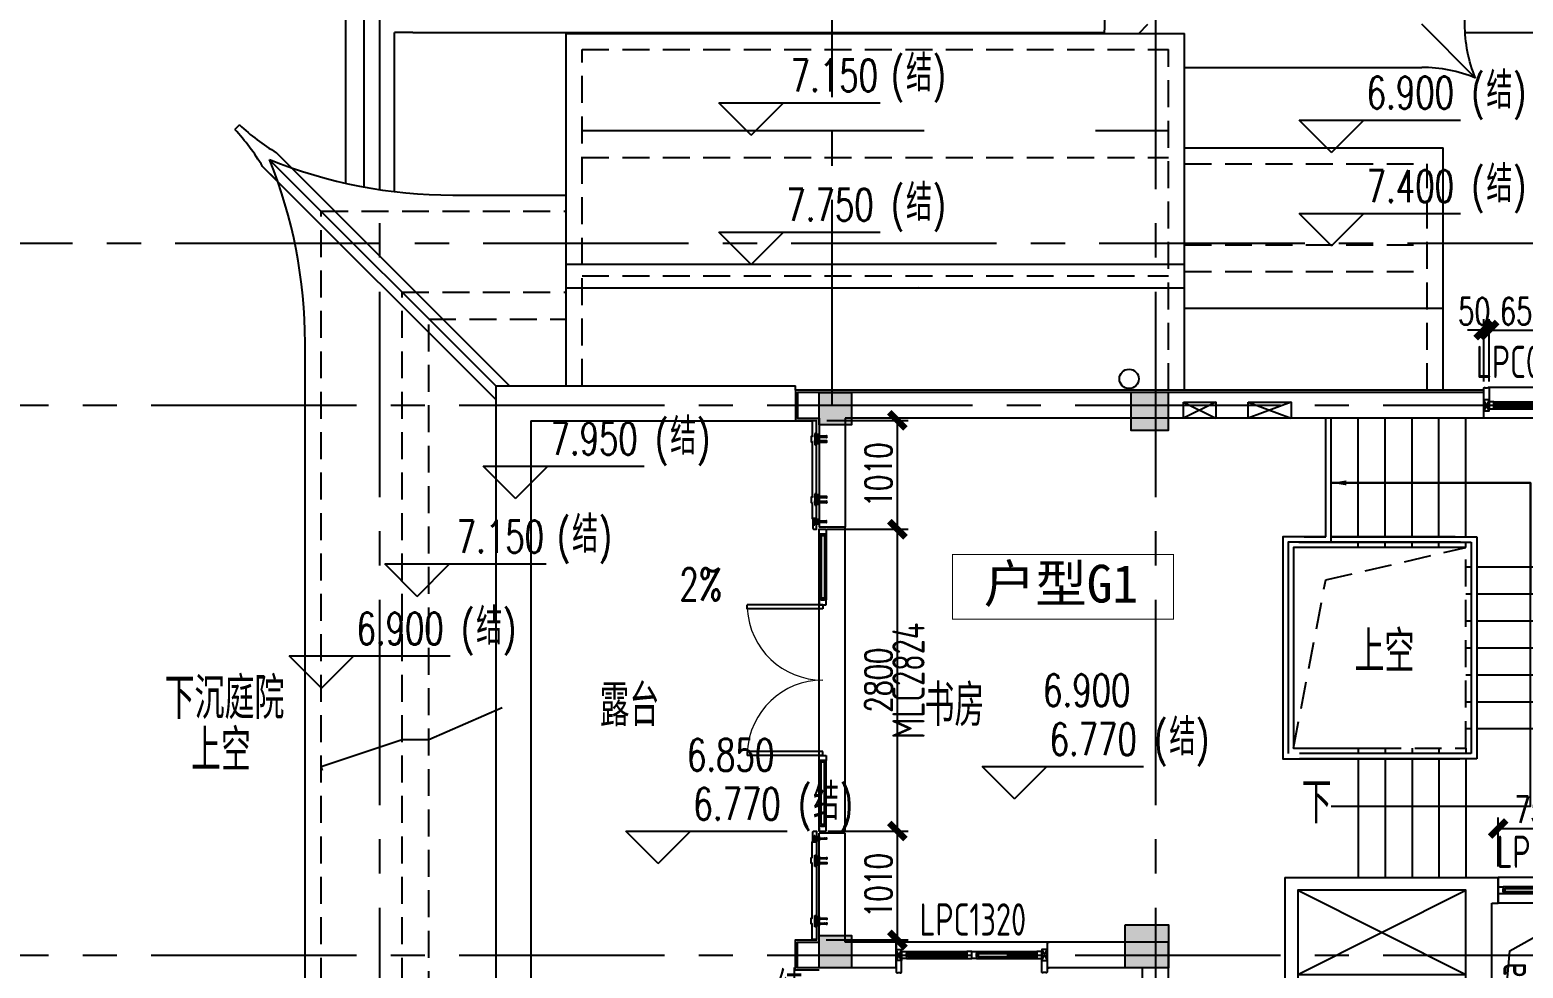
# Model space of a CAD drawing. Extents: x 296441 to 853063, y 459050 to 1117990.
# Drawn here: x 605456 to 619309, y 573105 to 581810 of the extents above; entities that cross this region are included whole.
import ezdxf
from ezdxf.enums import TextEntityAlignment as Align

# ---------------------------------------------------------------- set-up
doc = ezdxf.new("R2010")
doc.units = 0
doc.header["$LTSCALE"] = 1000
for name, pattern in [('14-GRID$0$CENTER2', [28.575, 19.05, -3.175, 3.175, -3.175]), ('B-ROOF01$0$F1-OTLN-ROOF$0$HIDDEN', [0.375, 0.25, -0.125]), ('CENTER', [50.8, 31.75, -6.35, 6.35, -6.35]), ('DASH', [0.35, 0.25, -0.1]), ('DOTE', [2.42, 2, -0.2, 0.02, -0.2]), ('E1-FL02$0$HIDDEN', [0.375, 0.25, -0.125]), ('G-FL03$0$$0$HIDDEN', [0.375, 0.25, -0.125]), ('G-FL03$0$$0$HIDDEN2', [4.7625, 3.175, -1.5875]), ('HIDDEN', [0.375, 0.25, -0.125])]:
    doc.linetypes.add(name, pattern=pattern)
for name, color, linetype in [('0-COL-H1', 170, 'Continuous'), ('14-GRID$0$G-GRID', 9, '14-GRID$0$CENTER2'), ('14-name$0$A-ANNO-IDEN', 2, 'Continuous'), ('5PJ(配件)', 13, 'Continuous'), ('8XX(虚线)', 8, 'DASH'), ('A-FL01$0$G-FL01$0$A-OVLK', 140, 'Continuous'), ('A-FL01$0$G-FL01$0$A-SECT-WIND', 155, 'Continuous'), ('A-FL01$0$G-FL01$0$A-SECT-WOOD', 17, 'Continuous'), ('A-ROOF', 2, 'Continuous'), ('A-SECT-FNSH', 6, 'Continuous'), ('A-SLAB-OTLN', 144, 'HIDDEN'), ('D-PLAN-ROOF$0$A-ROOF', 2, 'Continuous'), ('D-TEXT-FL01-mi$0$A-ROOM-IDEN', 4, 'Continuous'), ('D-TEXT-FL01-mi$0$A-WIND-IDEN', 33, 'Continuous'), ('DIM_ELEV', 3, 'Continuous'), ('DIM_SYMB', 3, 'Continuous'), ('DZ-TEXT-FL01$0$A-ROOM-IDEN', 4, 'Continuous'), ('E1-FL02$0$A-HOLE', 211, 'Continuous'), ('E1-FL02$0$A-STRS', 4, 'Continuous'), ('G-FL01$0$A-FIXT', 162, 'Continuous'), ('G-FL01$0$A-HOLE', 211, 'Continuous'), ('G-FL03$0$$0$A-DOOR', 4, 'Continuous'), ('G-FL03$0$$0$A-FLOR', 23, 'Continuous'), ('G-FL03$0$$0$A-OVLK', 140, 'Continuous'), ('G-FL03$0$$0$A-ROOF', 2, 'Continuous'), ('G-FL03$0$$0$A-SECT-FNSH', 6, 'Continuous'), ('G-FL03$0$$0$A-SECT-WIND', 155, 'Continuous'), ('G-FL03$0$$0$A-SLAB-OTLN', 144, 'G-FL03$0$$0$HIDDEN'), ('G-FL03$0$$1$A-SECT-WOOD', 17, 'Continuous'), ('G-FL03$0$A-ANNO-ARRW', 2, 'Continuous'), ('G-FL03$0$A-HRAL', 5, 'Continuous'), ('G-FL03$0$A-STRS', 4, 'Continuous'), ('G1-FL02$0$A-HOLE-ELEC', 224, 'Continuous'), ('M-暖通提建筑', 3, 'Continuous'), ('menchuangtao1$0$A-DETL-STONE', 42, 'Continuous'), ('menchuangtao1$0$A-WALL', 1, 'Continuous'), ('menchuangtao1$0$A_CUR_FRAME', 112, 'Continuous'), ('PUB_TEXT', 7, 'Continuous'), ('WALL', 242, 'Continuous'), ('ZT0_默认图层-----PM、LM、DY、JD', 7, 'Continuous'), ('ZT1_Dim---标注---PM、LM、DY、JD', 252, 'Continuous'), ('ZT3_辅材--五金件-------------JD', 13, 'Continuous')]:
    doc.layers.add(name, color=color, linetype=linetype)
doc.layers.add('G-FL03$0$$0$ENTR-DETL-P$0$A-ANNO-NPLT', color=215, linetype='Continuous', plot=False)
doc.styles.add('14-name$0$GOA_03_黑体_1.00', font='simhei.ttf')
doc.styles.add('14-name$0$GOA_04_COMPLEX_1.00', font='complex.shx')
doc.styles.add('_TCH_DIM', font='SIMPLEX', dxfattribs={"bigfont": 'GBCBIG'})
doc.styles.get("Standard").update_dxf_attribs({"font": 'gbenor.shx', "bigfont": 'gbcbig.shx'})
doc.styles.add('ZT-DIMSTYLE', font='ROMANS.shx', dxfattribs={"width": 0.7, "bigfont": 'CHINESE.shx'})
doc.styles.add('ZT_文字标注', font='ROMANS.shx', dxfattribs={"width": 0.7, "bigfont": '@1chinese.shx'})
doc.dimstyles.new('ZT-DIM100', dxfattribs={"dimscale": 100, "dimtxt": 2.5, "dimasz": 1.5, "dimexe": 1, "dimexo": 1, "dimgap": 0.5, "dimtad": 1, "dimdec": 0, "dimdsep": 46, "dimtxsty": 'ZT-DIMSTYLE', "dimblk": 'ARCHTICK', "dimcen": 2.5, "dimclrd": 175, "dimclre": 175, "dimclrt": 7, "dimazin": 2, "dimtfac": 1, "dimtix": 1, "dimtmove": 2, "dimatfit": 3, "dimfxl": 0, "dimarcsym": 0})

# ---------------------------------------------------------------- blocks, each defined once
blk = doc.blocks.new('QWEFRF')
at = {"layer": 'DIM_ELEV'}
for p, q in [((761994, 421827), (761694, 422127)), ((761694, 422127), (763190, 422127)), ((761994, 421827), (762294, 422127)), ((767378, 421667), (767078, 421967)), ((767078, 421967), (768574, 421967)), ((767378, 421667), (767678, 421967)), ((767378, 420799), (767078, 421099)), ((767078, 421099), (768574, 421099)), ((767378, 420799), (767678, 421099)), ((761994, 420627), (761694, 420927)), ((761694, 420927), (763190, 420927)), ((761994, 420627), (762294, 420927)), ((759806, 418457), (759506, 418757)), ((759506, 418757), (761002, 418757)), ((759806, 418457), (760106, 418757)), ((758896, 417548), (758596, 417848)), ((758596, 417848), (760092, 417848)), ((758896, 417548), (759196, 417848)), ((758006, 416695), (757706, 416995)), ((757706, 416995), (759202, 416995)), ((758006, 416695), (758306, 416995)), ((764436, 415668), (764136, 415968)), ((764136, 415968), (765632, 415968)), ((764436, 415668), (764736, 415968)), ((761132, 415068), (760832, 415368)), ((760832, 415368), (762328, 415368)), ((761132, 415068), (761432, 415368))]:
    blk.add_line(p, q, dxfattribs=at)
at = {"layer": 'D-TEXT-FL01-mi$0$A-ROOM-IDEN'}
for s, height, p in [('上空', 385.8, (767591, 416842)), ('下沉庭院', 385.8, (756552, 416410)), ('露台', 385.8, (760587, 416343)), ('书房', 385.8, (763602, 416343)), ('下', 386, (767102, 415440))]:
    blk.add_text(s, height=height, dxfattribs=at).set_placement(p)
at = {"layer": 'D-TEXT-FL01-mi$0$A-WIND-IDEN', "color": 2, "width": 0.8}
for s, p in [('LPC0615a', (768718, 419573)), ('LPC0716a', (768909, 415028)), ('LPC1320', (763556, 414400))]:
    blk.add_text(s, height=300, dxfattribs=at).set_placement(p)
at = {"layer": 'D-TEXT-FL01-mi$0$A-WIND-IDEN', "width": 0.8}
blk.add_text('MLC2824', height=300, rotation=90, dxfattribs=at).set_placement((763603, 416223))
at = {"layer": 'D-TEXT-FL01-mi$0$A-WIND-IDEN', "color": 2, "width": 0.8}
blk.add_text('LPC0716a', height=300, rotation=90, dxfattribs=at).set_placement((769183, 413013))
at = {"layer": 'PUB_TEXT', "style": '_TCH_DIM', "width": 0.705882}
for s, height, p in [('(', 298, (763290, 422232)), (')', 298, (763676, 422232)), ('7.150', 297.5, (762360, 422232)), ('(', 298, (768674, 422072)), (')', 298, (769060, 422072)), ('6.900', 297.5, (767704, 422072)), ('7.400', 297.5, (767704, 421204)), ('(', 298, (768674, 421204)), (')', 298, (769060, 421204)), ('7.750', 297.5, (762320, 421032)), ('(', 298, (763290, 421032)), (')', 298, (763676, 421032)), ('(', 298, (761102, 418862)), (')', 298, (761488, 418862)), ('7.950', 297.5, (760132, 418862)), ('7.150', 297.5, (759262, 417953)), ('(', 298, (760192, 417953)), (')', 298, (760578, 417953)), ('(', 298, (759302, 417100)), (')', 298, (759688, 417100)), ('6.900', 297.5, (758332, 417100)), ('6.900', 297.5, (764702, 416528)), ('6.770', 297.5, (764762, 416073)), ('(', 298, (765732, 416073)), (')', 298, (766118, 416073)), ('6.850', 297.5, (761398, 415928)), ('6.770', 297.5, (761458, 415473)), ('(', 298, (762428, 415473)), (')', 298, (762814, 415473))]:
    blk.add_text(s, height=height, dxfattribs=at).set_placement(p)
at = {"layer": 'PUB_TEXT', "style": '_TCH_DIM'}
for p in [(763430, 422232), (768814, 422072), (768814, 421204), (763430, 421032), (761242, 418862), (760332, 417953), (759442, 417100), (765872, 416073), (762568, 415473), (762228, 413733)]:
    blk.add_text('结', height=338, dxfattribs=at).set_placement(p)
blk = doc.blocks.new('menchuangtao1')
at = {"layer": 'menchuangtao1$0$A-DETL-STONE'}
blk.add_lwpolyline([(-10, -52), (-10, -159, -0.471625), (-15, -162, -0.528396), (-19, -165, 0.241692), (-51, -165, -0.528396), (-55, -162, -0.471625), (-60, -159), (-60, -52)], format="xyb", close=True, dxfattribs=at)
at = {"layer": 'menchuangtao1$0$A-WALL'}
for p, q in [((-10, 120), (-10, -120)), ((-10, 120), (10, 120)), ((-10, -120), (10, -120))]:
    blk.add_line(p, q, dxfattribs=at)
at = {"layer": 'menchuangtao1$0$A_CUR_FRAME'}
for p, q in [((-60, -52), (-10, 52)), ((-60, 52), (-10, -52))]:
    blk.add_line(p, q, dxfattribs=at)
blk.add_lwpolyline([(-10, -52), (-10, 52), (-60, 52), (-60, -52)], close=True, dxfattribs=at)
blk = doc.blocks.new('G-FL03$0$$0$1400-door')
for p, q in [((0, 0), (0, -700)), ((0, 0), (38, 0)), ((38, 0), (38, -700)), ((1363, 0), (1363, -700)), ((1400, 0), (1363, 0)), ((1400, 0), (1400, -700)), ((38, -700), (0, -700)), ((1363, -700), (1400, -700))]:
    blk.add_line(p, q)
at = {"lineweight": 13}
for centre, start, end in [((-1, 0), 273.1434, 359.9695), ((1401, 0), 180.0305, 266.8566)]:
    blk.add_arc(centre, 701, start, end, dxfattribs=at)
blk = doc.blocks.new('cgc')
at = {"layer": 'A-FL01$0$G-FL01$0$A-OVLK', "extrusion": (2.78234e-21, 2.27195e-05, 1)}
for p, q in [((221443, 260768), (220693, 260768)), ((221443, 260528), (220693, 260528))]:
    blk.add_line(p, q, dxfattribs=at)
at = {"layer": 'A-FL01$0$G-FL01$0$A-SECT-WIND', "extrusion": (2.78234e-21, 2.27195e-05, 1)}
for p, q in [((221398, 260680), (220738, 260680)), ((221398, 260615), (220738, 260615)), ((221383, 260663), (220753, 260663)), ((221383, 260633), (220753, 260633))]:
    blk.add_line(p, q, dxfattribs=at)
at = {"layer": 'A-FL01$0$G-FL01$0$A-SECT-WOOD', "extrusion": (2.78234e-21, 2.27195e-05, 1), "elevation": 4}
for points in [[(220693, 260680), (220738, 260680), (220738, 260615), (220693, 260615)], [(220753, 260663), (220753, 260633), (220738, 260633), (220738, 260663)], [(221383, 260663), (221383, 260633), (221398, 260633), (221398, 260663)], [(221443, 260680), (221398, 260680), (221398, 260615), (221443, 260615)]]:
    blk.add_lwpolyline(points, close=True, dxfattribs=at)
blk = doc.blocks.new('ly')
at = {"layer": 'G-FL01$0$A-FIXT'}
for p, q in [((-252467, -96787), (-250907, -96007)), ((-252467, -96007), (-250907, -96787))]:
    blk.add_line(p, q, dxfattribs=at)
blk.add_lwpolyline([(-252467, -96787), (-250907, -96787), (-250907, -96007), (-252467, -96007)], close=True, dxfattribs=at)
blk = doc.blocks.new('ZT_钢膨胀螺栓_M10X95')
at = {"layer": 'ZT3_辅材--五金件-------------JD', "color": 1, "linetype": 'DOTE', "ltscale": 5}
blk.add_line((-27, 0), (82, 0), dxfattribs=at)
at = {"layer": 'ZT3_辅材--五金件-------------JD'}
for p, q in [((-17, 5), (-19, 4)), ((-19, -4), (-19, 4)), ((-13, 4), (-18, 4)), ((-13, 5), (-17, 5)), ((-17, 5), (-17, -5)), ((-16, 5), (-16, -5)), ((-14, 5), (-14, -5)), ((-13, -7), (-13, 7)), ((-5, 9), (-12, 9)), ((-5, 5), (-12, 5)), ((-5, -9), (-5, 9)), ((-2, 1), (-5, 0)), ((-2, 0), (-5, -1)), ((0, 5), (55, 5)), ((55, 5), (55, -5)), ((57, 4), (55, 4)), ((57, 1), (55, 1)), ((57, 5), (72, 7)), ((57, -5), (57, 5)), ((72, 0), (61, 0)), ((72, 7), (75, 7)), ((72, 7), (72, 0)), ((76, 6), (76, -6)), ((-17, -5), (-19, -4)), ((-13, -4), (-18, -4)), ((-13, -5), (-17, -5)), ((-5, -5), (-12, -5)), ((-5, -9), (-12, -9)), ((55, -5), (0, -5)), ((57, -1), (55, -1)), ((57, -4), (55, -4)), ((72, -7), (57, -5)), ((61, 0), (72, 0)), ((72, 0), (72, -7)), ((75, -7), (72, -7))]:
    blk.add_line(p, q, dxfattribs=at)
for centre, radius, start, end in [((-7, 7), 5.58, 155.5673, 204.4327), ((9, 0), 21.6, 167.6432, 192.3568), ((60, 0), 1.04, 23.5782, 336.4218), ((75, 6), 1, 0, 97.412), ((-7, -7), 5.58, 155.5673, 204.4327), ((75, -6), 1, 262.588, 0)]:
    blk.add_arc(centre, radius, start, end, dxfattribs=at)
at = {"layer": 'Defpoints', "color": 250, "style": 'ZT_文字标注', "width": 0.7}
for s, p in [('M10', (-9, 7)), ('95', (-9, -6))]:
    blk.add_text(s, height=1.5, rotation=90, dxfattribs=at).set_placement(p, align=Align.MIDDLE)
blk = doc.blocks.new('*U2473')
at = {"layer": 'ZT3_辅材--五金件-------------JD', "rotation": 270}
blk.add_blockref('ZT_钢膨胀螺栓_M10X95', (0, 0), dxfattribs=at)
blk = doc.blocks.new('L形挂件')
at = {"layer": '8XX(虚线)', "ltscale": 25}
h = blk.add_hatch(dxfattribs=at)
h.set_pattern_fill('AR-SAND', color=256, scale=0.05, style=0)
h.set_pattern_definition([(52.5, (-25.0006, -59.7017), (2.44707, -0.08), [0, -1.9304, 0, -2.159, 0, -2.06375]), (82.5, (-25.0006, -59.7017), (3.58413, 2.24762), [0, -1.0414, 0, -1.7399, 0, -0.66675]), (122.5, (-25.0006, -61.2638), (0.00719, 3.95496), [0, -0.635, 0, -2.286, 0, -2.9845]), (132.5, (-25.0006, -61.2638), (1.11465, 3.81778), [0, -0.3175, 0, -1.4986, 0, -1.7145])])
edge = h.paths.add_edge_path()
edge.add_line((-34, -30), (-41, -30))
edge.add_line((-41, -30), (-41, -60))
edge.add_line((-41, -60), (-40, -60))
edge.add_line((-40, -60), (-40, -41))
edge.add_arc((-38, -41), 1.2, 90, 180, ccw=False)
edge.add_line((-38, -40), (-34, -40))
edge.add_line((-34, -40), (-34, -30))
edge = h.paths.add_edge_path()
edge.add_line((-41, -90), (-34, -90))
edge.add_line((-34, -90), (-34, -80))
edge.add_line((-34, -80), (-38, -80))
edge.add_arc((-38, -79), 1.2, -180, -90, ccw=False)
edge.add_line((-40, -79), (-40, -60))
edge.add_line((-40, -60), (-41, -60))
edge.add_line((-41, -60), (-41, -90))
h = blk.add_hatch(dxfattribs=at)
h.set_pattern_fill('AR-SAND', color=256, scale=0.05, angle=180, style=0)
h.set_pattern_definition([(52.5, (-25.0006, -104.7017), (2.44707, -0.08), [0, -1.9304, 0, -2.159, 0, -2.06375]), (82.5, (-25.0006, -104.7017), (3.58413, 2.24762), [0, -1.0414, 0, -1.7399, 0, -0.66675]), (122.5, (-25.0006, -106.2638), (0.00719, 3.95496), [0, -0.635, 0, -2.286, 0, -2.9845]), (132.5, (-25.0006, -106.2638), (1.11465, 3.81778), [0, -0.3175, 0, -1.4986, 0, -1.7145])])
edge = h.paths.add_edge_path()
edge.add_line((-41, -135), (-34, -135))
edge.add_line((-34, -135), (-34, -125))
edge.add_line((-34, -125), (-38, -125))
edge.add_arc((-38, -124), 1.2, -180, -90, ccw=False)
edge.add_line((-40, -124), (-40, -105))
edge.add_line((-40, -105), (-41, -105))
edge.add_line((-41, -105), (-41, -135))
edge = h.paths.add_edge_path()
edge.add_line((-34, -75), (-41, -75))
edge.add_line((-41, -75), (-41, -105))
edge.add_line((-41, -105), (-40, -105))
edge.add_line((-40, -105), (-40, -86))
edge.add_arc((-38, -86), 1.2, 90, 180, ccw=False)
edge.add_line((-38, -85), (-34, -85))
edge.add_line((-34, -85), (-34, -75))
at = {"color": 1, "linetype": 'CENTER', "ltscale": 10}
for p, q in [((40, -60), (-50, -60)), ((40, -60), (-50, -60)), ((40, -105), (-50, -105)), ((40, -105), (-50, -105))]:
    blk.add_line(p, q, dxfattribs=at)
at = {"color": 8}
for p, q in [((-41, -30), (-34, -30)), ((-41, -75), (-34, -75))]:
    blk.add_line(p, q, dxfattribs=at)
at = {"layer": '5PJ(配件)'}
for p, q in [((-40, -111), (-40, -86)), ((-40, -124), (-40, -111)), ((-38, -85), (-25, -85)), ((-25, -125), (-38, -125)), ((-36, -125), (-36, -85)), ((-4, -80), (-4, -40))]:
    blk.add_line(p, q, dxfattribs=at)
for points in [[(-25, -40), (0, -40)], [(0, -40), (0, -80), (-25, -80)], [(-25, -85), (0, -85), (0, -125)], [(0, -125), (-25, -125)]]:
    blk.add_lwpolyline(points, dxfattribs=at)
for centre, start, end in [((-38, -86), 90, 180), ((-38, -124), 180, 270)]:
    blk.add_arc(centre, 1.2, start, end, dxfattribs=at)
at = {"layer": '8XX(虚线)', "ltscale": 25}
for p, q in [((-41, -90), (-41, -30)), ((-41, -135), (-41, -75)), ((-34, -90), (-41, -90)), ((-34, -135), (-41, -135)), ((-34, -30), (-34, -40)), ((-34, -75), (-34, -85)), ((-34, -80), (-34, -90)), ((-34, -125), (-34, -135))]:
    blk.add_line(p, q, dxfattribs=at)
at = {"layer": '8XX(虚线)', "linetype": 'Continuous', "ltscale": 25}
for p, q in [((-40, -66), (-40, -41)), ((-40, -79), (-40, -66)), ((-38, -40), (-25, -40)), ((-25, -80), (-38, -80)), ((-36, -80), (-36, -40))]:
    blk.add_line(p, q, dxfattribs=at)
at = {"layer": '8XX(虚线)', "linetype": 'DASH', "ltscale": 25}
blk.add_line((-4, -125), (-4, -85), dxfattribs=at)
for centre, start, end in [((-38, -41), 90, 180), ((-38, -79), 180, 270)]:
    blk.add_arc(centre, 1.2, start, end, dxfattribs=at)
at = {"layer": 'ZT3_辅材--五金件-------------JD', "rotation": 90}
for p in [(-4, -60), (-4, -105)]:
    blk.add_blockref('*U2473', p, dxfattribs=at)
blk = doc.blocks.new('20180521.08271243')
at = {"layer": '8XX(虚线)', "ltscale": 25}
h = blk.add_hatch(dxfattribs=at)
h.set_pattern_fill('AR-SAND', color=256, scale=0.05, angle=360, style=0)
h.set_pattern_definition([(232.5, (-292719.11, -161804.6666), (-2.447066187, 0.080001565), [0, -1.9304, 0, -2.159, 0, -2.06375]), (262.5, (-292719.11, -161804.6666), (-3.584125503, -2.247616416), [0, -1.0414, 0, -1.7399, 0, -0.66675]), (302.5, (-292719.11, -161803.1045), (-0.007185923, -3.954961851), [0, -0.635, 0, -2.286, 0, -2.9845]), (312.5, (-292719.11, -161803.1045), (-1.114646616, -3.817782262), [0, -0.3175, 0, -1.4986, 0, -1.7145])])
edge = h.paths.add_edge_path()
edge.add_line((30, 36), (30, 29))
edge.add_line((30, 29), (20, 29))
edge.add_line((20, 29), (20, 33))
edge.add_arc((19, 33), 1.2, 360, 450)
edge.add_line((19, 34), (0, 34))
edge.add_line((0, 34), (0, 36))
edge.add_line((0, 36), (30, 36))
edge = h.paths.add_edge_path()
edge.add_line((-30, 29), (-30, 36))
edge.add_line((-30, 36), (0, 36))
edge.add_line((0, 36), (0, 34))
edge.add_line((0, 34), (-19, 34))
edge.add_arc((-19, 33), 1.2, 90, 180)
edge.add_line((-20, 33), (-20, 29))
edge.add_line((-20, 29), (-30, 29))
at = {"color": 8}
blk.add_line((-30, 36, 0), (-30, 29, 0), dxfattribs=at)
at = {"color": 1, "linetype": 'CENTER', "ltscale": 10}
blk.add_line((0, -50), (0, 9), dxfattribs=at)
blk.add_line((0, -50), (0, 9), dxfattribs=at)
at = {"layer": '5PJ(配件)'}
for p, q in [((-20, 33, 0), (-20, 30, 0)), ((20, 30, 0), (-20, 30, 0)), ((6, 34, 0), (-19, 34, 0)), ((19, 34, 0), (6, 34, 0)), ((20, 30, 0), (20, 33, 0)), ((20, -2), (-20, -2)), ((20, -6), (-20, -6))]:
    blk.add_line(p, q, dxfattribs=at)
for points in [[(-20, 30), (-20, -10), (20, -10)], [(20, -10), (20, 30)]]:
    blk.add_lwpolyline(points, dxfattribs=at)
for centre, start, end in [((-19, 33, 0), 90, 180), ((19, 33, 0), 0, 90)]:
    blk.add_arc(centre, 1.2, start, end, dxfattribs=at)
at = {"layer": '8XX(虚线)', "ltscale": 25}
for p, q in [((30, 36, 0), (-30, 36, 0)), ((-30, 29, 0), (-20, 29, 0)), ((-25, 29, 0), (-20, 29, 0)), ((20, 29, 0), (30, 29, 0)), ((30, 29, 0), (30, 36, 0))]:
    blk.add_line(p, q, dxfattribs=at)
at = {"layer": 'ZT3_辅材--五金件-------------JD'}
for p, q in [((-9, 3), (-9, 7)), ((9, 3), (-9, 3)), ((7, 8), (-7, 8)), ((-5, 8), (-5, 9)), ((-5, 9), (5, 9)), ((-5, 3), (-5, 7)), ((-4, 8), (-4, 9)), ((-1, 0), (0, 3)), ((0, 0), (1, 3)), ((4, 8), (4, 9)), ((5, 8), (5, 9)), ((5, 3), (5, 7)), ((9, 3), (9, 7)), ((-5, -59), (-7, -74)), ((-7, -74), (-7, -77)), ((-7, -74), (0, -74)), ((-6, -78), (6, -78)), ((-5, -2), (-5, -57)), ((-5, -57), (5, -57)), ((5, -59), (-5, -59)), ((-4, -59), (-4, -57)), ((-1, -59), (-1, -57)), ((0, -63), (0, -74)), ((0, -74), (0, -63)), ((0, -74), (7, -74)), ((1, -59), (1, -57)), ((4, -59), (4, -57)), ((5, -57), (5, -2)), ((7, -74), (5, -59)), ((7, -77), (7, -74))]:
    blk.add_line(p, q, dxfattribs=at)
at = {"layer": 'ZT3_辅材--五金件-------------JD', "color": 1, "linetype": 'DOTE', "ltscale": 5}
blk.add_line((0, 9), (0, -84), dxfattribs=at)
at = {"layer": 'ZT3_辅材--五金件-------------JD'}
for centre, radius, start, end in [((-7, 2), 5.58, 65.5673, 114.4327), ((0, -14), 21.6, 77.6432, 102.3568), ((7, 2), 5.58, 65.5673, 114.4327), ((-6, -77), 1, 172.588, 270), ((0, -62), 1.04, 293.5782, 246.4218), ((6, -77), 1, 270, 7.412)]:
    blk.add_arc(centre, radius, start, end, dxfattribs=at)
at = {"layer": 'Defpoints', "color": 250, "style": 'ZT_文字标注', "text_generation_flag": 4, "width": 0.7}
for s, p in [('M10', (-7, 7)), ('95', (6, 7))]:
    blk.add_text(s, height=1.5, rotation=180, dxfattribs=at).set_placement(p, align=Align.MIDDLE)
blk = doc.blocks.new('20191017204156')
at = {"layer": 'A-SECT-FNSH', "ltscale": 0.02}
blk.add_lwpolyline([(25, 930), (60, 930), (60, 1020, 0.414214), (50, 1030), (25, 1030)], format="xyb", close=True, dxfattribs=at)
at = {"layer": 'A-SECT-FNSH', "ltscale": 30}
blk.add_lwpolyline([(65, 782), (65, 930), (25, 930), (25, 25), (65, 25), (65, 170), (75, 170), (75, 220), (65, 220), (65, 732), (75, 732), (75, 782), (65, 782)], dxfattribs=at)
at = {"layer": 'ZT0_默认图层-----PM、LM、DY、JD', "ltscale": 10, "rotation": 270}
blk.add_blockref('20180521.08271243', (10, 960), dxfattribs=at)
at = {"layer": 'ZT1_Dim---标注---PM、LM、DY、JD', "ltscale": 10, "xscale": -1, "rotation": 0.03149231263948681}
for p in [(0, 837), (0, 276)]:
    blk.add_blockref('L形挂件', p, dxfattribs=at)
blk = doc.blocks.new('G1三层')
at = {"layer": 'A-SLAB-OTLN', "linetype": 'B-ROOF01$0$F1-OTLN-ROOF$0$HIDDEN', "extrusion": (8.34702e-21, 4.5439e-05, 1)}
for p, q in [((760426, 422622), (765866, 422622)), ((760426, 419502), (760426, 422622)), ((765866, 419462), (765866, 422622)), ((760426, 421622), (765866, 421622)), ((766016, 421562), (768266, 421562)), ((768266, 419462), (768266, 421562)), ((758006, 421122), (760276, 421122)), ((766016, 420812), (768266, 420812)), ((760426, 420522), (765866, 420522)), ((766016, 420562), (768266, 420562)), ((758756, 420372), (760276, 420372)), ((759006, 420122), (760276, 420122))]:
    blk.add_line(p, q, dxfattribs=at)
at = {"layer": 'A-SLAB-OTLN', "linetype": 'B-ROOF01$0$F1-OTLN-ROOF$0$HIDDEN', "extrusion": (8.34702e-21, 4.5439e-05, 1), "elevation": 0}
for points in [[(758006, 411322), (758006, 421122)], [(758756, 412072), (758756, 420372)], [(759006, 412322), (759006, 420122)]]:
    blk.add_lwpolyline(points, dxfattribs=at)
at = {"layer": 'E1-FL02$0$A-HOLE', "linetype": 'E1-FL02$0$HIDDEN'}
blk.add_lwpolyline([(768626, 418002), (767026, 418002), (767026, 416142), (768626, 416142)], close=True, dxfattribs=at)
blk.add_lwpolyline([(767026, 416142), (767326, 417702), (768626, 418002)], dxfattribs=at)
at = {"layer": 'E1-FL02$0$A-STRS', "ltscale": 0.1}
blk.add_lwpolyline([(768526, 418002), (767026, 418002), (767026, 416142), (768026, 416142)], dxfattribs=at)
at = {"layer": 'G-FL01$0$A-HOLE'}
blk.add_lwpolyline([(768866, 412342), (769035, 414260), (769826, 414702)], dxfattribs=at)
at = {"layer": 'G-FL03$0$$0$A-FLOR', "extrusion": (8.34702e-21, 4.5439e-05, 1)}
for p, q in [((762626, 415372), (762626, 418172)), ((762866, 415372), (762866, 418192))]:
    blk.add_line(p, q, dxfattribs=at)
at = {"layer": 'G-FL03$0$$0$A-OVLK', "extrusion": (8.34702e-21, 4.5439e-05, 1)}
for p, q in [((759626, 419502), (759626, 412942)), ((759626, 419502), (762406, 419502)), ((769499, 419487), (768833, 419487)), ((759951, 419177), (759951, 413267)), ((759951, 419177), (762556, 419177)), ((769541, 419202), (768791, 419202)), ((764741, 414342), (763341, 414342))]:
    blk.add_line(p, q, dxfattribs=at)
at = {"layer": 'G-FL03$0$$0$A-OVLK'}
blk.add_line((762406, 419462), (762406, 419502), dxfattribs=at)
at = {"layer": 'G-FL03$0$$0$A-ROOF', "extrusion": (8.34702e-21, 4.5439e-05, 1)}
for p, q in [((760276, 422772), (766016, 422772)), ((766016, 419462), (766016, 422772)), ((757247, 421923), (757205, 421881)), ((766016, 421712), (768416, 421712)), ((768416, 419462), (768416, 421712)), ((759753, 419502), (757590, 421665)), ((759626, 419375), (757462, 421538)), ((757603, 421398), (757462, 421538)), ((759226, 421272), (760276, 421272)), ((760276, 420632), (766016, 420632)), ((760276, 420412), (766016, 420412)), ((766016, 420222), (768416, 420222)), ((757856, 412542), (757856, 419902)), ((757856, 419902), (757856, 419902))]:
    blk.add_line(p, q, dxfattribs=at)
at = {"layer": 'G-FL03$0$$0$A-ROOF'}
blk.add_line((760276, 422772), (760276, 419502), dxfattribs=at)
for centre, radius, start, end in [((755571, 420384), 2216, 31.4017, 42.4994), ((758744, 423557), 2216, 227.5006, 238.5983), ((759226, 425816), 4544, 248.029, 270), ((753312, 419902), 4544, 0, 21.971)]:
    blk.add_arc(centre, radius, start, end, dxfattribs=at)
at = {"layer": 'G-FL03$0$$0$A-SECT-FNSH'}
blk.add_line((768791, 419462), (762606, 419462), dxfattribs=at)
for points in [[(762626, 419462), (762406, 419462), (762406, 419182), (762606, 419182)], [(762626, 414082), (762406, 414082), (762406, 414362), (762606, 414362)]]:
    blk.add_lwpolyline(points, dxfattribs=at)
at = {"layer": 'G-FL03$0$$0$A-SECT-WIND', "extrusion": (8.34702e-21, 4.5439e-05, 1)}
for p, q in [((768886, 419354), (769446, 419354)), ((768886, 419289), (769446, 419289)), ((768901, 419337), (769431, 419337)), ((768901, 419307), (769431, 419307)), ((762626, 418127), (762626, 417517)), ((762644, 418112), (762644, 417532)), ((762674, 418112), (762674, 417532)), ((762691, 418127), (762691, 417517)), ((762626, 415417), (762626, 416027)), ((762691, 415417), (762691, 416027)), ((762644, 415432), (762644, 416012)), ((762674, 415432), (762674, 416012)), ((763436, 414254), (763996, 414254)), ((763451, 414237), (763981, 414237)), ((764086, 414254), (764646, 414254)), ((764101, 414237), (764631, 414237)), ((763436, 414189), (763996, 414189)), ((763451, 414207), (763981, 414207)), ((764086, 414189), (764646, 414189)), ((764101, 414207), (764631, 414207))]:
    blk.add_line(p, q, dxfattribs=at)
at = {"layer": 'G-FL03$0$$0$A-SLAB-OTLN', "linetype": 'G-FL03$0$$0$HIDDEN2', "extrusion": (8.34702e-21, 4.5439e-05, 1)}
for p, q in [((760426, 421872), (765866, 421872)), ((759626, 419502), (757546, 421582))]:
    blk.add_line(p, q, dxfattribs=at)
at = {"layer": 'G-FL03$0$$0$ENTR-DETL-P$0$A-ANNO-NPLT'}
for points in [[(763551, 420622), (763551, 420622)], [(763551, 420422), (763551, 420422)]]:
    blk.add_lwpolyline(points, close=True, dxfattribs=at)
blk.add_lwpolyline([(758019, 415934), (758006, 415972), (758756, 416222), (759006, 416222), (759686, 416518)], dxfattribs=at)
at = {"layer": 'G-FL03$0$$1$A-SECT-WOOD', "extrusion": (8.34702e-21, 4.5439e-05, 1), "elevation": 0}
for points in [[(768841, 419289), (768886, 419289), (768886, 419354), (768841, 419354)], [(768901, 419307), (768901, 419337), (768886, 419337), (768886, 419307)], [(762691, 418172), (762691, 418127), (762626, 418127), (762626, 418172)], [(762674, 418112), (762644, 418112), (762644, 418127), (762674, 418127)], [(762691, 417472), (762691, 417517), (762626, 417517), (762626, 417472)], [(762674, 417532), (762644, 417532), (762644, 417517), (762674, 417517)], [(762691, 416072), (762691, 416027), (762626, 416027), (762626, 416072)], [(762674, 416012), (762644, 416012), (762644, 416027), (762674, 416027)], [(762691, 415372), (762691, 415417), (762626, 415417), (762626, 415372)], [(762674, 415432), (762644, 415432), (762644, 415417), (762674, 415417)], [(763391, 414254), (763436, 414254), (763436, 414189), (763391, 414189)], [(763451, 414237), (763451, 414207), (763436, 414207), (763436, 414237)], [(763981, 414237), (763981, 414207), (763996, 414207), (763996, 414237)], [(764041, 414254), (763996, 414254), (763996, 414189), (764041, 414189)], [(764041, 414254), (764086, 414254), (764086, 414189), (764041, 414189)], [(764101, 414237), (764101, 414207), (764086, 414207), (764086, 414237)], [(764631, 414237), (764631, 414207), (764646, 414207), (764646, 414237)], [(764691, 414254), (764646, 414254), (764646, 414189), (764691, 414189)]]:
    blk.add_lwpolyline(points, close=True, dxfattribs=at)
at = {"layer": 'G-FL03$0$A-ANNO-ARRW', "extrusion": (2.78234e-21, 2.27195e-05, 1), "elevation": -9}
for points in [[(767376, 418602), (769226, 418602), (769226, 417572)], [(767376, 415602), (769226, 415602), (769226, 418602), (767376, 418602)], [(767376, 415602), (769226, 415602), (769226, 417407)]]:
    blk.add_lwpolyline(points, dxfattribs=at)
at = {"layer": 'G-FL03$0$A-ANNO-ARRW', "extrusion": (2.78234e-21, 2.27195e-05, 1)}
blk.add_solid([(767516, 418579, -9), (767376, 418602, -9), (767516, 418625, -9)], dxfattribs=at)
at = {"layer": 'G-FL03$0$A-HRAL', "extrusion": (2.78234e-21, 2.27195e-05, 1)}
for p, q in [((767326, 418102), (767326, 419202)), ((767376, 418052), (767376, 419202)), ((767126, 418102), (767326, 418102)), ((767376, 418102), (768726, 418102)), ((768726, 418102), (768726, 416042)), ((767076, 418052), (768676, 418052)), ((768676, 418052), (768676, 416092)), ((768676, 416092), (767082, 416092)), ((768726, 416042), (767082, 416042))]:
    blk.add_line(p, q, dxfattribs=at)
at = {"layer": 'G-FL03$0$A-HRAL', "extrusion": (2.78234e-21, 2.27195e-05, 1), "elevation": -9}
for points in [[(767326, 418102), (766926, 418102), (766926, 416042), (768570, 416042)], [(768526, 418102), (767376, 418102)], [(768576, 418052), (766976, 418052), (766976, 416092)]]:
    blk.add_lwpolyline(points, dxfattribs=at)
at = {"layer": 'G-FL03$0$A-STRS', "ltscale": 0.1, "extrusion": (2.78234e-21, 2.27195e-05, 1)}
for p, q in [((767376, 418102), (767376, 419202)), ((767626, 418102), (767626, 419202)), ((767876, 418102), (767876, 419202)), ((768126, 418102), (768126, 419202)), ((768376, 418102), (768376, 419202)), ((768626, 418102), (768626, 419202)), ((767626, 418002), (767626, 418052)), ((767876, 418002), (767876, 418052)), ((768126, 418002), (768126, 418052)), ((768376, 418002), (768376, 418052)), ((768626, 418002), (768626, 418052)), ((768626, 417822), (768676, 417822)), ((768726, 417822), (769826, 417822)), ((768626, 417572), (768676, 417572)), ((768726, 417572), (769826, 417572)), ((768626, 417322), (768676, 417322)), ((768726, 417322), (769826, 417322)), ((768626, 417072), (768676, 417072)), ((768726, 417072), (769826, 417072)), ((768626, 416822), (768676, 416822)), ((768726, 416822), (769826, 416822)), ((768626, 416572), (768676, 416572)), ((768726, 416572), (769826, 416572)), ((768626, 416322), (768676, 416322)), ((768726, 416322), (769826, 416322)), ((767626, 416142), (767626, 416092)), ((767626, 416042), (767626, 414942)), ((767876, 416142), (767876, 416092)), ((767876, 416042), (767876, 414942)), ((768126, 416142), (768126, 416092)), ((768126, 416042), (768126, 414942)), ((768376, 416142), (768376, 416092)), ((768376, 416042), (768376, 414942)), ((768626, 416142), (768626, 416092)), ((768626, 416042), (768626, 414942))]:
    blk.add_line(p, q, dxfattribs=at)
at = {"layer": 'G1-FL02$0$A-HOLE-ELEC', "extrusion": (8.34702e-21, 4.5439e-05, 1)}
for p, q in [((766305, 419352), (766005, 419202)), ((766005, 419352), (766305, 419202)), ((767005, 419352), (766605, 419202)), ((766605, 419352), (767005, 419202))]:
    blk.add_line(p, q, dxfattribs=at)
at = {"layer": 'G1-FL02$0$A-HOLE-ELEC', "extrusion": (8.34702e-21, 4.5439e-05, 1), "elevation": 19}
for points in [[(766005, 419352), (766305, 419352), (766305, 419202), (766005, 419202)], [(766605, 419352), (767005, 419352), (767005, 419202), (766605, 419202)]]:
    blk.add_lwpolyline(points, close=True, dxfattribs=at)
at = {"layer": 'M-暖通提建筑', "ltscale": 0.5}
blk.add_circle((765501, 419567), 90, dxfattribs=at)
at = {"layer": 'WALL', "extrusion": (8.34702e-21, 4.5439e-05, 1)}
for p, q in [((768791, 419442), (762626, 419442)), ((762626, 419202), (762626, 418192)), ((768791, 419202), (762866, 419202)), ((762866, 419202), (762866, 418192)), ((762866, 418192), (762626, 418192)), ((762626, 414342), (762626, 415352)), ((762866, 415352), (762626, 415352)), ((762866, 414342), (762866, 415352)), ((766946, 414942), (768926, 414942)), ((766946, 414942), (766946, 413142)), ((768926, 414702), (768926, 414942)), ((768926, 414942), (768926, 414702)), ((767066, 414822), (767066, 413142)), ((768626, 414822), (767066, 414822)), ((768626, 414002), (768626, 414822)), ((768866, 414702), (768926, 414702)), ((768866, 414002), (768866, 414702)), ((763341, 414342), (762866, 414342)), ((765866, 414342), (764741, 414342)), ((765866, 412222), (765866, 414342)), ((763341, 414102), (762626, 414102)), ((765626, 414102), (764741, 414102)), ((765626, 410467), (765626, 414102))]:
    blk.add_line(p, q, dxfattribs=at)
at = {"layer": 'WALL'}
for p, q in [((768791, 419202), (768791, 419442)), ((763341, 414102), (763341, 414342)), ((764741, 414342), (764741, 414102))]:
    blk.add_line(p, q, dxfattribs=at)
at = {"layer": 'WALL', "extrusion": (8.34702e-21, 4.5439e-05, 1), "elevation": 0}
for points in [[(762626, 419442), (762426, 419442), (762426, 419202), (762626, 419202)], [(762626, 414102), (762426, 414102), (762426, 414342), (762626, 414342)]]:
    blk.add_lwpolyline(points, dxfattribs=at)
at = {"extrusion": (8.34702e-21, 4.5439e-05, 1), "rotation": 180}
blk.add_blockref('menchuangtao1', (768781, 419322), dxfattribs=at)
at = {"ltscale": 30, "rotation": 180}
blk.add_blockref('20191017204156', (762626, 419202, -19), dxfattribs=at)
at = {"ltscale": 30, "xscale": -1}
blk.add_blockref('20191017204156', (762626, 414342, -19), dxfattribs=at)
for name, p in [('cgc', (548233, 154174)), ('ly', (1019533, 510829))]:
    blk.add_blockref(name, p)
at = {"extrusion": (-8.34702e-21, -4.5439e-05, -1), "zscale": -1}
blk.add_blockref('menchuangtao1', (-763331, 414222), dxfattribs=at)
at = {"extrusion": (8.34702e-21, 4.5439e-05, 1)}
blk.add_blockref('menchuangtao1', (764751, 414222), dxfattribs=at)
at = {"layer": 'G-FL03$0$$0$A-DOOR', "extrusion": (1.55854e-19, 4.5439e-05, 1), "rotation": 270.000000020746}
blk.add_blockref('G-FL03$0$$0$1400-door', (762659, 417472), dxfattribs=at)
blk = doc.blocks.new('TTTTT')
at = {"layer": 'D-PLAN-ROOF$0$A-ROOF', "color": 8}
for p, q in [((1561114, 589961), (1561114, 591812)), ((1561284, 589927), (1561284, 591642)), ((1561564, 589884), (1561564, 591362)), ((1561734, 591362), (1561564, 591362)), ((1561734, 591362), (1568152, 591362)), ((1571496, 591362), (1572684, 591362))]:
    blk.add_line(p, q, dxfattribs=at)
at = {"layer": 'D-PLAN-ROOF$0$A-ROOF', "color": 8, "extrusion": (8.34702e-21, 4.5439e-05, 1)}
for p, q in [((1568469, 591352), (1568554, 591437)), ((1571594, 590937), (1571094, 591437)), ((1568894, 591037), (1571096, 591037))]:
    blk.add_line(p, q, dxfattribs=at)
at = {"layer": 'D-PLAN-ROOF$0$A-ROOF', "color": 8, "extrusion": (8.34702e-21, 4.5439e-05, 1), "elevation": 11}
for points in [[(1568151, 591352, 0.016358), (1568154, 591437), (1568154, 591657, 0.09902), (1568054, 592157)], [(1571594, 590937, -0.09902), (1571494, 591437), (1571494, 591657, -0.09902), (1571594, 592157, 4.782625)]]:
    blk.add_lwpolyline(points, format="xyb", dxfattribs=at)
at = {"layer": 'D-PLAN-ROOF$0$A-ROOF', "color": 8}
blk.add_arc((1571094, 589737), 1300, 67.3801, 90, dxfattribs=at)
blk = doc.blocks.new('*U2129')
at = {"const_width": 10}
blk.add_lwpolyline([(-1025, 0), (1025, 0), (1025, -600), (-1025, -600)], close=True, dxfattribs=at)
at = {"style": '14-name$0$GOA_04_COMPLEX_1.00', "width": 0.8}
blk.add_attdef('房间编号', text='', height=300, dxfattribs=at).set_placement((-532, -481), align=Align.CENTER)
blk = doc.blocks.new('_ArchTick')
at = {"color": 0, "linetype": 'ByBlock', "const_width": 0.4}
blk.add_lwpolyline([(-0.5, -0.5), (0.5, 0.5)], dxfattribs=at)
blk = doc.blocks.new('*D1193')
at = {"layer": 'Defpoints', "color": 0, "ltscale": 1000, "transparency": 16777216}
for p in [(619644, 579025), (618994, 578447, -19), (619644, 578447)]:
    blk.add_point(p, dxfattribs=at)
at = {"layer": 'ZT1_Dim---标注---PM、LM、DY、JD', "color": 175, "linetype": 'ByBlock', "lineweight": -2, "ltscale": 1000, "transparency": 16777216}
for p, q in [((618994, 578547), (618994, 579125)), ((619644, 578547), (619644, 579125)), ((618994, 579025), (619644, 579025))]:
    blk.add_line(p, q, dxfattribs=at)
at = {"layer": 'ZT1_Dim---标注---PM、LM、DY、JD', "color": 175, "lineweight": -2, "ltscale": 1000, "transparency": 16777216, "xscale": 150, "yscale": 150, "zscale": 150, "rotation": 180}
blk.add_blockref('_ArchTick', (618994, 579025), dxfattribs=at)
at = {"layer": 'ZT1_Dim---标注---PM、LM、DY、JD', "color": 175, "lineweight": -2, "ltscale": 1000, "transparency": 16777216, "xscale": 150, "yscale": 150, "zscale": 150}
blk.add_blockref('_ArchTick', (619644, 579025), dxfattribs=at)
at = {"layer": 'ZT1_Dim---标注---PM、LM、DY、JD', "color": 7, "ltscale": 1000, "transparency": 16777216, "insert": (619319, 579200), "char_height": 250, "attachment_point": 5, "style": 'ZT-DIMSTYLE'}
blk.add_mtext('650', dxfattribs=at)
blk = doc.blocks.new('*D1194')
at = {"layer": 'Defpoints', "color": 0, "ltscale": 1000, "transparency": 16777216}
for p in [(618994, 579025), (618944, 578447, 0), (618994, 578447, -19)]:
    blk.add_point(p, dxfattribs=at)
at = {"layer": 'ZT1_Dim---标注---PM、LM、DY、JD', "color": 175, "linetype": 'ByBlock', "lineweight": -2, "ltscale": 1000, "transparency": 16777216}
for p, q in [((618944, 578547), (618944, 579125)), ((618994, 578547), (618994, 579125)), ((618944, 579025), (618794, 579025)), ((618944, 579025), (618994, 579025)), ((618994, 579025), (619144, 579025))]:
    blk.add_line(p, q, dxfattribs=at)
at = {"layer": 'ZT1_Dim---标注---PM、LM、DY、JD', "color": 175, "lineweight": -2, "ltscale": 1000, "transparency": 16777216, "xscale": 150, "yscale": 150, "zscale": 150}
blk.add_blockref('_ArchTick', (618944, 579025), dxfattribs=at)
at = {"layer": 'ZT1_Dim---标注---PM、LM、DY、JD', "color": 175, "lineweight": -2, "ltscale": 1000, "transparency": 16777216, "xscale": 150, "yscale": 150, "zscale": 150, "rotation": 180}
blk.add_blockref('_ArchTick', (618994, 579025), dxfattribs=at)
at = {"layer": 'ZT1_Dim---标注---PM、LM、DY、JD', "color": 7, "ltscale": 1000, "transparency": 16777216, "insert": (618856, 579200), "char_height": 250, "attachment_point": 5, "style": 'ZT-DIMSTYLE'}
blk.add_mtext('50', dxfattribs=at)
blk = doc.blocks.new('*D1195')
at = {"layer": 'Defpoints', "color": 0, "ltscale": 1000, "transparency": 16777216}
for p in [(612751, 578187), (613504, 578187), (612751, 577177)]:
    blk.add_point(p, dxfattribs=at)
at = {"layer": 'ZT1_Dim---标注---PM、LM、DY、JD', "color": 175, "linetype": 'ByBlock', "lineweight": -2, "ltscale": 1000, "transparency": 16777216}
for p, q in [((612851, 578187), (613604, 578187)), ((613504, 577177), (613504, 578187)), ((612851, 577177), (613604, 577177))]:
    blk.add_line(p, q, dxfattribs=at)
at = {"layer": 'ZT1_Dim---标注---PM、LM、DY、JD', "color": 175, "lineweight": -2, "ltscale": 1000, "transparency": 16777216, "xscale": 150, "yscale": 150, "zscale": 150}
for p, rotation in [((613504, 578187), 90), ((613504, 577177), 270)]:
    blk.add_blockref('_ArchTick', p, dxfattribs=dict(at, rotation=rotation))
at = {"layer": 'ZT1_Dim---标注---PM、LM、DY、JD', "color": 7, "ltscale": 1000, "transparency": 16777216, "insert": (613329, 577682), "char_height": 250, "attachment_point": 5, "rotation": 90, "style": 'ZT-DIMSTYLE'}
blk.add_mtext('1010', dxfattribs=at)
blk = doc.blocks.new('*D1196')
at = {"layer": 'Defpoints', "color": 0, "ltscale": 1000, "transparency": 16777216}
for p in [(612751, 577177), (613504, 577177), (612758, 574377, 0)]:
    blk.add_point(p, dxfattribs=at)
at = {"layer": 'ZT1_Dim---标注---PM、LM、DY、JD', "color": 175, "linetype": 'ByBlock', "lineweight": -2, "ltscale": 1000, "transparency": 16777216}
for p, q in [((612851, 577177), (613604, 577177)), ((613504, 574377), (613504, 577177)), ((612858, 574377), (613604, 574377))]:
    blk.add_line(p, q, dxfattribs=at)
at = {"layer": 'ZT1_Dim---标注---PM、LM、DY、JD', "color": 175, "lineweight": -2, "ltscale": 1000, "transparency": 16777216, "xscale": 150, "yscale": 150, "zscale": 150}
for p, rotation in [((613504, 577177), 90), ((613504, 574377), 270)]:
    blk.add_blockref('_ArchTick', p, dxfattribs=dict(at, rotation=rotation))
at = {"layer": 'ZT1_Dim---标注---PM、LM、DY、JD', "color": 7, "ltscale": 1000, "transparency": 16777216, "insert": (613329, 575777), "char_height": 250, "attachment_point": 5, "rotation": 90, "style": 'ZT-DIMSTYLE'}
blk.add_mtext('2800', dxfattribs=at)
blk = doc.blocks.new('*D1197')
at = {"layer": 'Defpoints', "color": 0, "ltscale": 1000, "transparency": 16777216}
for p in [(612758, 574377, 0), (613504, 574377), (612743, 573367, 0)]:
    blk.add_point(p, dxfattribs=at)
at = {"layer": 'ZT1_Dim---标注---PM、LM、DY、JD', "color": 175, "linetype": 'ByBlock', "lineweight": -2, "ltscale": 1000, "transparency": 16777216}
for p, q in [((612858, 574377), (613604, 574377)), ((613504, 573367), (613504, 574377)), ((612843, 573367), (613604, 573367))]:
    blk.add_line(p, q, dxfattribs=at)
at = {"layer": 'ZT1_Dim---标注---PM、LM、DY、JD', "color": 175, "lineweight": -2, "ltscale": 1000, "transparency": 16777216, "xscale": 150, "yscale": 150, "zscale": 150}
for p, rotation in [((613504, 574377), 90), ((613504, 573367), 270)]:
    blk.add_blockref('_ArchTick', p, dxfattribs=dict(at, rotation=rotation))
at = {"layer": 'ZT1_Dim---标注---PM、LM、DY、JD', "color": 7, "ltscale": 1000, "transparency": 16777216, "insert": (613329, 573872), "char_height": 250, "attachment_point": 5, "rotation": 90, "style": 'ZT-DIMSTYLE'}
blk.add_mtext('1010', dxfattribs=at)
blk = doc.blocks.new('*D1844')
at = {"layer": 'Defpoints', "color": 0, "ltscale": 1000, "transparency": 16777216}
for p in [(619828, 574402), (619078, 573947), (619828, 573947)]:
    blk.add_point(p, dxfattribs=at)
at = {"layer": 'ZT1_Dim---标注---PM、LM、DY、JD', "color": 175, "linetype": 'ByBlock', "lineweight": -2, "ltscale": 1000, "transparency": 16777216}
for p, q in [((619078, 574047), (619078, 574502)), ((619078, 574402), (619828, 574402)), ((619828, 574047), (619828, 574502))]:
    blk.add_line(p, q, dxfattribs=at)
at = {"layer": 'ZT1_Dim---标注---PM、LM、DY、JD', "color": 175, "lineweight": -2, "ltscale": 1000, "transparency": 16777216, "xscale": 150, "yscale": 150, "zscale": 150, "rotation": 180}
blk.add_blockref('_ArchTick', (619078, 574402), dxfattribs=at)
at = {"layer": 'ZT1_Dim---标注---PM、LM、DY、JD', "color": 175, "lineweight": -2, "ltscale": 1000, "transparency": 16777216, "xscale": 150, "yscale": 150, "zscale": 150}
blk.add_blockref('_ArchTick', (619828, 574402), dxfattribs=at)
at = {"layer": 'ZT1_Dim---标注---PM、LM、DY、JD', "color": 7, "ltscale": 1000, "transparency": 16777216, "insert": (619453, 574577), "char_height": 250, "attachment_point": 5, "style": 'ZT-DIMSTYLE'}
blk.add_mtext('750', dxfattribs=at)

msp = doc.modelspace()

# ---------------------------------------------------------------- linework, layer by layer
at = {"layer": '0-COL-H1'}
for points in [[(612778.5, 578447.2), (613078.5, 578447.2), (613078.5, 578147.2), (612778.5, 578147.2)], [(616018.5, 578447.2), (615668.5, 578447.2), (615668.5, 578097.2), (616018.5, 578097.2)], [(612778.5, 573407.2), (613078.5, 573407.2), (613078.5, 573107.2), (612778.5, 573107.2)], [(615618.5, 573507.2), (616018.5, 573507.2), (616018.5, 573107.2), (615618.5, 573107.2)]]:
    msp.add_lwpolyline(points, close=True, dxfattribs=at)
at = {"layer": '0-COL-H1', "color": 254}
for points in [[(613078.5, 578147.2), (613078.5, 578447.2), (612778.5, 578147.2), (612778.5, 578447.2)], [(615668.5, 578097.2), (615668.5, 578447.2), (616018.5, 578097.2), (616018.5, 578447.2)], [(613078.5, 573107.2), (613078.5, 573407.2), (612778.5, 573107.2), (612778.5, 573407.2)], [(616018.5, 573107.2), (616018.5, 573507.2), (615618.5, 573107.2), (615618.5, 573507.2)]]:
    msp.add_solid(points, dxfattribs=at)
at = {"layer": '14-GRID$0$G-GRID', "color": 8, "ltscale": 0.1}
for p, q in [((608698.5, 590811), (608698.5, 558052.5)), ((612898.5, 578327.2), (612898.5, 590811)), ((615898.5, 590811), (615898.5, 558052.5)), ((674432.5, 579827.2), (595151, 579827.2)), ((595151, 578327.2), (620098.5, 578327.2)), ((595151, 573227.2), (620098.5, 573227.2))]:
    msp.add_line(p, q, dxfattribs=at)
at = {"layer": 'DIM_SYMB'}
msp.add_lwpolyline([(611392.8, 576787.8, 0, 0, 0), (611392.8, 576787.8, 0, 0, 0), (610786.3, 577421.5, 80, 0, 0), (610578.9, 577638.2, 0, 0, 0)], format="xyseb", dxfattribs=at)

# ---------------------------------------------------------------- block references
for name, p in [('QWEFRF', (-149846.1, 159006.8, 18.5)), ('G1三层', (-149847.6, 159005.4))]:
    msp.add_blockref(name, p)
at = {"layer": '14-name$0$A-ANNO-IDEN'}
ref = msp.add_blockref('*U2129', (615040.3, 576943.4, -18.8), dxfattribs=dict(at, xscale=-1))
ref.add_attrib('房间编号', '户型G1', dxfattribs={"layer": '0', "height": 350, "style": '14-name$0$GOA_03_黑体_1.00'}).set_placement((615021.1, 576497.6, -18.8), align=Align.CENTER)
at = {"layer": 'A-ROOF'}
msp.add_blockref('TTTTT', (-952725.6, -9574.8), dxfattribs=at)

# ---------------------------------------------------------------- texts
at = {"layer": 'DZ-TEXT-FL01$0$A-ROOM-IDEN'}
msp.add_text('上空', height=385.82, dxfattribs=at).set_placement((606950.6, 574934.6))
at = {"layer": 'PUB_TEXT', "style": '_TCH_DIM', "width": 0.705882}
msp.add_text('2%%%', height=297.5, dxfattribs=at).set_placement((611481.8, 576517.6))

# ---------------------------------------------------------------- dimensions: what is measured, and where the dimension line sits
at = {"layer": 'ZT1_Dim---标注---PM、LM、DY、JD', "ltscale": 1000}
dim = msp.add_linear_dim(base=(618993.6, 579024.8, 0), p1=(618943.6, 578447.2), p2=(618993.6, 578447.2, -19.1), dimstyle='ZT-DIM100', dxfattribs=at)
dim.commit()
dim.dimension.update_dxf_attribs({"geometry": '*D1194', "text_midpoint": (618856.1, 579199.8, 0), "dimtype": 160})
for base, p1, p2, picture, middle in [((619643.6, 579024.8, 0), (618993.6, 578447.2, -19.1), (619643.6, 578447.2, 0), '*D1193', (619318.6, 579199.8, 0)), ((619828.5, 574402.4), (619078.5, 573947.2), (619828.5, 573947.2), '*D1844', (619453.5, 574577.4))]:
    dim = msp.add_linear_dim(base=base, p1=p1, p2=p2, dimstyle='ZT-DIM100', dxfattribs=at)
    dim.commit()
    dim.dimension.update_dxf_attribs({"geometry": picture, "text_midpoint": middle})
for base, p1, p2, picture, middle in [((613503.6, 578187.2, 0), (612750.5, 577177.2, 0), (612750.5, 578187.2, 0), '*D1195', (613328.6, 577682.2, 0)), ((613503.6, 577177.2, 0), (612758.5, 574377.2), (612750.5, 577177.2, 0), '*D1196', (613328.6, 575777.2, 0)), ((613503.6, 574377.2, 0), (612742.5, 573367.2), (612758.5, 574377.2), '*D1197', (613328.6, 573872.2, 0))]:
    dim = msp.add_linear_dim(base=base, p1=p1, p2=p2, angle=90, dimstyle='ZT-DIM100', dxfattribs=at)
    dim.commit()
    dim.dimension.update_dxf_attribs({"geometry": picture, "text_midpoint": middle})

doc.saveas('drawing.dxf')
